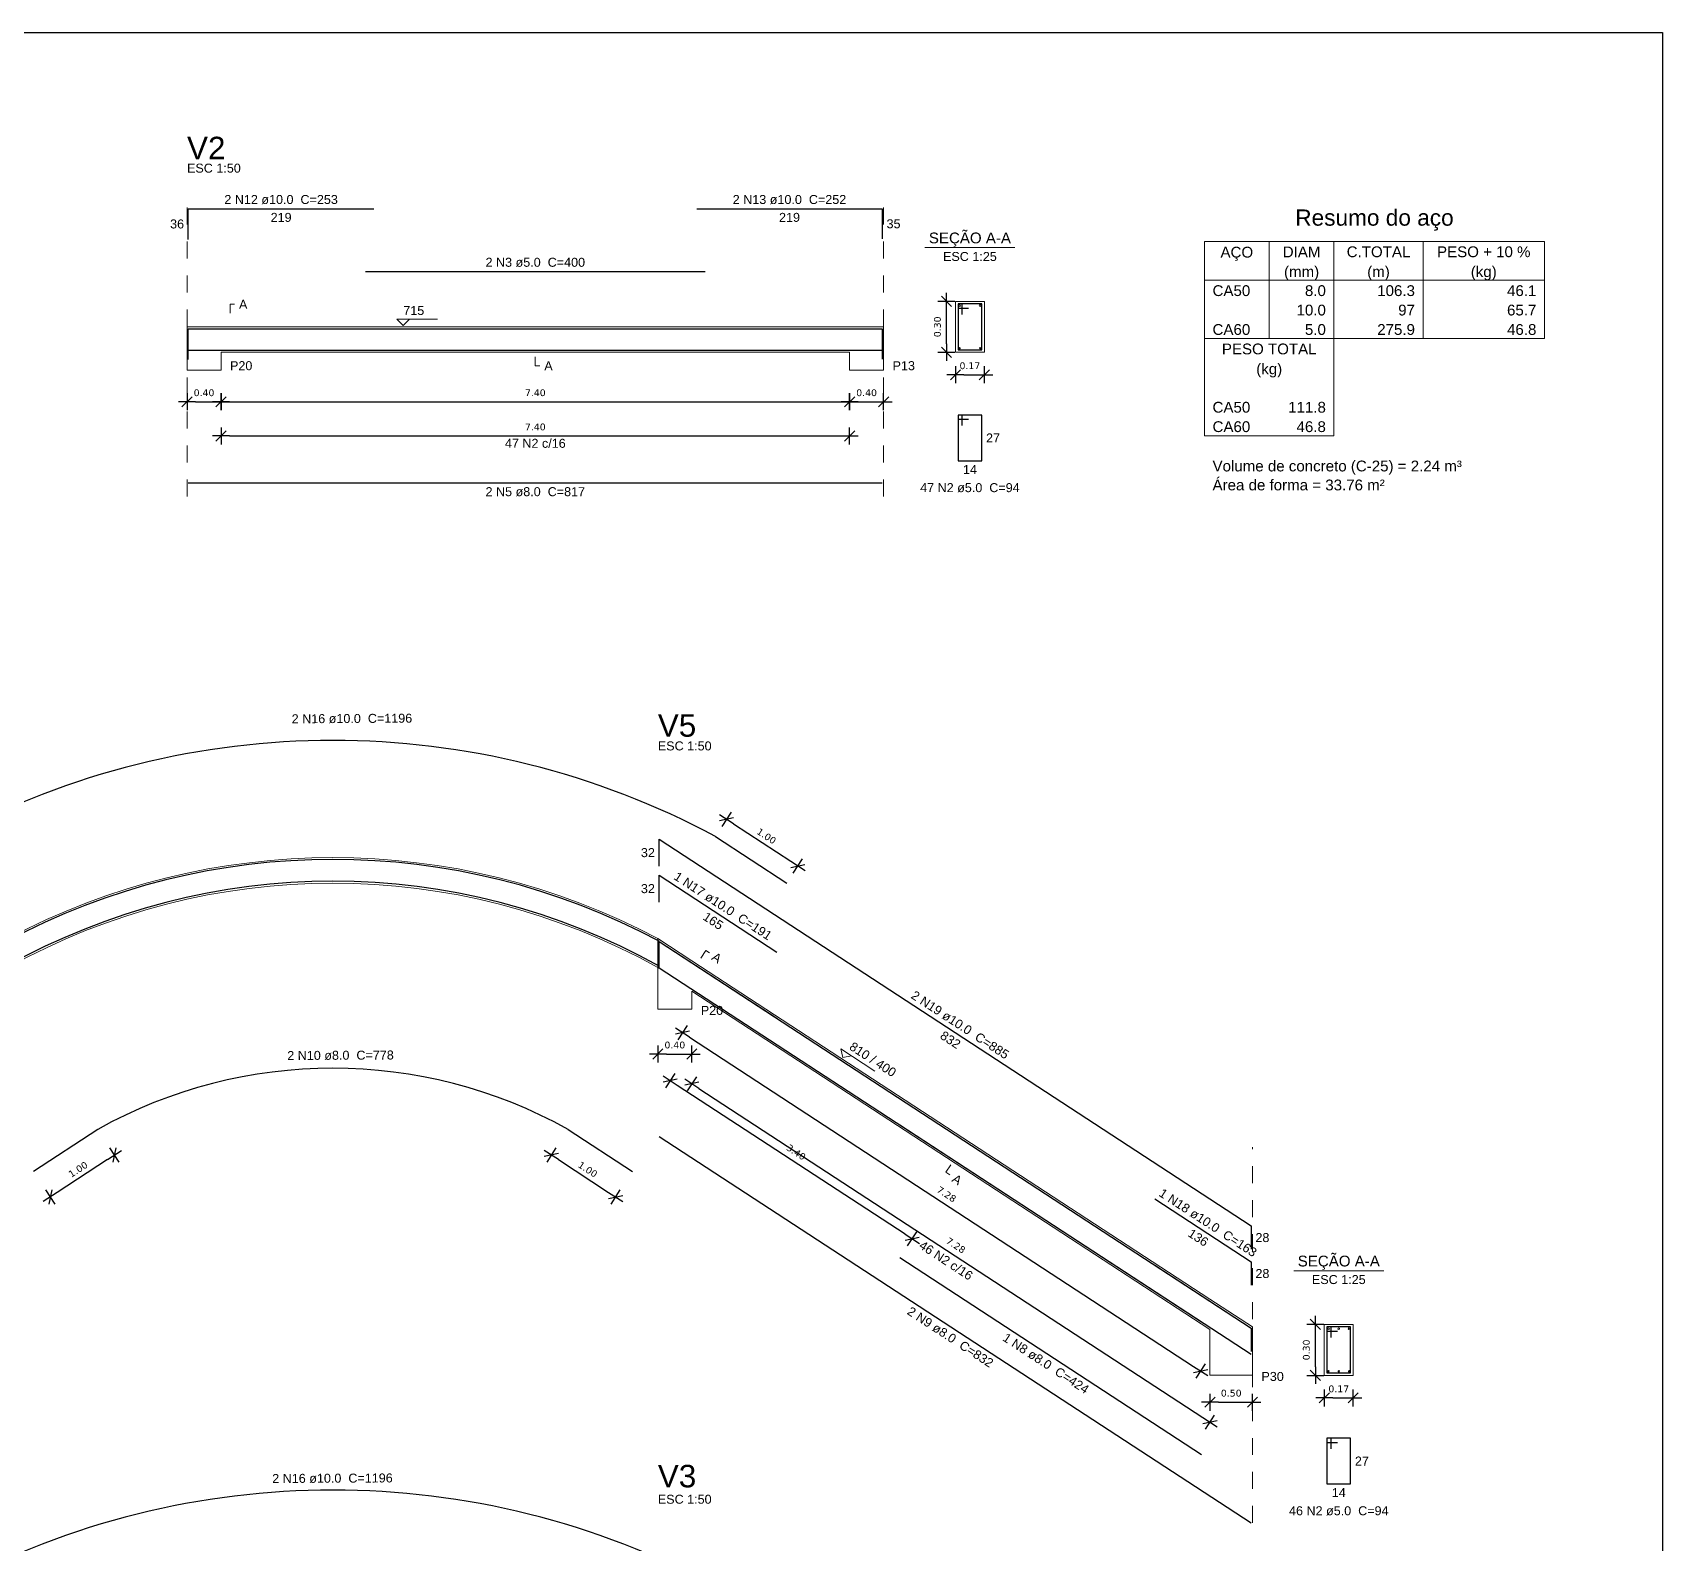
# Model space of a CAD drawing. Extents: x 25 to 1028, y -81 to 176.
# Drawn here: x 790.56 to 800.16, y 49.3 to 58.18 of the extents above; entities that cross this region are included whole.
import ezdxf

# ---------------------------------------------------------------- set-up
doc = ezdxf.new("R2010")
doc.units = 0
doc.header["$LTSCALE"] = 0.3
doc.header["$PDSIZE"] = 0.1
doc.linetypes.add('DOT2', pattern=[3.175, 0, -3.175])
doc.layers.get('0').update_dxf_attribs({"linetype": 'CONTINUOUS'})
doc.layers.get('Defpoints').update_dxf_attribs({"linetype": 'CONTINUOUS'})
doc.layers.add('ARQ-CTA-1_025', color=1, linetype='CONTINUOUS')
for name, color, linetype, lineweight in [('DT-Barras na forma', 2, 'CONTINUOUS', 30), ('DT-Barras no corte', 5, 'CONTINUOUS', 5), ('DT-Barras rebatidas', 2, 'CONTINUOUS', 30), ('DT-Forma', 5, 'CONTINUOUS', 5), ('DT-Pontilhado', 9, 'DOT2', 5), ('DT-Relação do aço', 9, 'CONTINUOUS', 5), ('DT-Textos', 7, 'CONTINUOUS', 5), ('DT-Título', 3, 'CONTINUOUS', 20)]:
    doc.layers.add(name, color=color, linetype=linetype, lineweight=lineweight)
doc.layers.add('VPort', color=45, linetype='CONTINUOUS', plot=False)
doc.styles.add('Arial', font='arial.ttf')
doc.styles.add('FNDE Texto Cota 0025', font='verdana.ttf', dxfattribs={"height": 0.04})
doc.dimstyles.new('Copy of FNDE 1-0025', dxfattribs={"dimscale": 5, "dimtxt": 0.04, "dimasz": 0.01, "dimexe": 0.15, "dimexo": 0.15, "dimgap": 0.005, "dimtad": 1, "dimlfac": 2, "dimzin": 1, "dimdsep": 46, "dimtxsty": 'FNDE Texto Cota 0025', "dimblk": 'tic', "dimcen": 0.015, "dimdle": 0.15, "dimse1": 1, "dimse2": 1, "dimclrd": 251, "dimclre": 251, "dimclrt": 256, "dimaunit": 1, "dimadec": 3, "dimazin": 0, "dimtfac": 1, "dimtix": 1, "dimtmove": 2, "dimatfit": 3, "dimfxl": 0.15, "dimtvp": 1, "dimtolj": 1, "dimtzin": 0, "dimarcsym": 0})
doc.dimstyles.new('FNDE 1-0025', dxfattribs={"dimscale": 5, "dimtxt": 0.04, "dimasz": 0.01, "dimexe": 0.15, "dimexo": 0.15, "dimgap": 0.005, "dimtad": 1, "dimzin": 1, "dimdsep": 46, "dimtxsty": 'FNDE Texto Cota 0025', "dimblk": 'tic', "dimcen": 0.015, "dimdle": 0.15, "dimse1": 1, "dimse2": 1, "dimclrd": 251, "dimclre": 251, "dimclrt": 256, "dimaunit": 1, "dimadec": 3, "dimazin": 0, "dimtfac": 1, "dimtix": 1, "dimtmove": 2, "dimatfit": 3, "dimfxl": 0.15, "dimtvp": 1, "dimtolj": 1, "dimtzin": 0, "dimarcsym": 0})

# ---------------------------------------------------------------- blocks, each defined once
blk = doc.blocks.new('tic')
at = {"color": 251}
for p, q in [((-1, 0), (1, 0)), ((0, -1), (0, 1))]:
    blk.add_line(p, q, dxfattribs=at)
blk.add_line((-0.6, -0.6), (0.6, 0.6))
blk = doc.blocks.new('*D644')
at = {"layer": 'ARQ-CTA-1_025', "color": 251, "lineweight": -2, "transparency": 16777216}
blk.add_line((791.5209, 56.0119), (791.6209, 56.0119), dxfattribs=at)
at = {"layer": 'Defpoints', "color": 0, "transparency": 16777216}
for p in [(791.4709, 56.1442), (791.6709, 56.1442), (791.6709, 56.0119)]:
    blk.add_point(p, dxfattribs=at)
at = {"layer": 'ARQ-CTA-1_025', "color": 251, "lineweight": -2, "transparency": 16777216, "xscale": 0.05, "yscale": 0.05, "zscale": 0.05, "rotation": 180}
blk.add_blockref('tic', (791.4709, 56.0119), dxfattribs=at)
at = {"layer": 'ARQ-CTA-1_025', "color": 251, "lineweight": -2, "transparency": 16777216, "xscale": 0.05, "yscale": 0.05, "zscale": 0.05}
blk.add_blockref('tic', (791.6709, 56.0119), dxfattribs=at)
at = {"layer": 'ARQ-CTA-1_025', "transparency": 16777216, "insert": (791.5709, 56.0648), "char_height": 0.04, "attachment_point": 5, "style": 'FNDE Texto Cota 0025'}
blk.add_mtext('\\A1;0.40', dxfattribs=at)
blk = doc.blocks.new('*D645')
at = {"layer": 'ARQ-CTA-1_025', "color": 251, "lineweight": -2, "transparency": 16777216}
blk.add_line((791.7209, 56.0119), (795.3209, 56.0119), dxfattribs=at)
at = {"layer": 'Defpoints', "color": 0, "transparency": 16777216}
for p in [(791.6709, 56.1442), (795.3709, 56.1442), (795.3709, 56.0119)]:
    blk.add_point(p, dxfattribs=at)
at = {"layer": 'ARQ-CTA-1_025', "color": 251, "lineweight": -2, "transparency": 16777216, "xscale": 0.05, "yscale": 0.05, "zscale": 0.05, "rotation": 180}
blk.add_blockref('tic', (791.6709, 56.0119), dxfattribs=at)
at = {"layer": 'ARQ-CTA-1_025', "color": 251, "lineweight": -2, "transparency": 16777216, "xscale": 0.05, "yscale": 0.05, "zscale": 0.05}
blk.add_blockref('tic', (795.3709, 56.0119), dxfattribs=at)
at = {"layer": 'ARQ-CTA-1_025', "transparency": 16777216, "insert": (793.5209, 56.0648), "char_height": 0.04, "attachment_point": 5, "style": 'FNDE Texto Cota 0025'}
blk.add_mtext('\\A1;7.40', dxfattribs=at)
blk = doc.blocks.new('*D646')
at = {"layer": 'ARQ-CTA-1_025', "color": 251, "lineweight": -2, "transparency": 16777216}
blk.add_line((795.4209, 56.0119), (795.5209, 56.0119), dxfattribs=at)
at = {"layer": 'Defpoints', "color": 0, "transparency": 16777216}
for p in [(795.3709, 56.1442), (795.5709, 56.1442), (795.5709, 56.0119)]:
    blk.add_point(p, dxfattribs=at)
at = {"layer": 'ARQ-CTA-1_025', "color": 251, "lineweight": -2, "transparency": 16777216, "xscale": 0.05, "yscale": 0.05, "zscale": 0.05, "rotation": 180}
blk.add_blockref('tic', (795.3709, 56.0119), dxfattribs=at)
at = {"layer": 'ARQ-CTA-1_025', "color": 251, "lineweight": -2, "transparency": 16777216, "xscale": 0.05, "yscale": 0.05, "zscale": 0.05}
blk.add_blockref('tic', (795.5709, 56.0119), dxfattribs=at)
at = {"layer": 'ARQ-CTA-1_025', "transparency": 16777216, "insert": (795.4709, 56.0648), "char_height": 0.04, "attachment_point": 5, "style": 'FNDE Texto Cota 0025'}
blk.add_mtext('\\A1;0.40', dxfattribs=at)
blk = doc.blocks.new('*D617')
at = {"layer": 'ARQ-CTA-1_025', "color": 251, "lineweight": -2, "transparency": 16777216}
blk.add_line((795.941, 56.3531), (795.941, 56.5531), dxfattribs=at)
at = {"layer": 'Defpoints', "color": 0, "transparency": 16777216}
for p in [(795.941, 56.6031), (795.994, 56.6031), (795.994, 56.3031)]:
    blk.add_point(p, dxfattribs=at)
at = {"layer": 'ARQ-CTA-1_025', "color": 251, "lineweight": -2, "transparency": 16777216, "xscale": 0.05, "yscale": 0.05, "zscale": 0.05}
for p, rotation in [((795.941, 56.6031), 90), ((795.941, 56.3031), 270)]:
    blk.add_blockref('tic', p, dxfattribs=dict(at, rotation=rotation))
at = {"layer": 'ARQ-CTA-1_025', "transparency": 16777216, "insert": (795.8881, 56.4531), "char_height": 0.04, "attachment_point": 5, "rotation": 90, "style": 'FNDE Texto Cota 0025'}
blk.add_mtext('\\A1;0.30', dxfattribs=at)
blk = doc.blocks.new('*D618')
at = {"layer": 'ARQ-CTA-1_025', "color": 251, "lineweight": -2, "transparency": 16777216}
blk.add_line((796.044, 56.1707), (796.114, 56.1707), dxfattribs=at)
at = {"layer": 'Defpoints', "color": 0, "transparency": 16777216}
for p in [(795.994, 56.3031), (796.164, 56.3031), (796.164, 56.1707)]:
    blk.add_point(p, dxfattribs=at)
at = {"layer": 'ARQ-CTA-1_025', "color": 251, "lineweight": -2, "transparency": 16777216, "xscale": 0.05, "yscale": 0.05, "zscale": 0.05, "rotation": 180}
blk.add_blockref('tic', (795.994, 56.1707), dxfattribs=at)
at = {"layer": 'ARQ-CTA-1_025', "color": 251, "lineweight": -2, "transparency": 16777216, "xscale": 0.05, "yscale": 0.05, "zscale": 0.05}
blk.add_blockref('tic', (796.164, 56.1707), dxfattribs=at)
at = {"layer": 'ARQ-CTA-1_025', "transparency": 16777216, "insert": (796.079, 56.2237), "char_height": 0.04, "attachment_point": 5, "style": 'FNDE Texto Cota 0025'}
blk.add_mtext('\\A1;0.17', dxfattribs=at)
blk = doc.blocks.new('*D619')
at = {"layer": 'ARQ-CTA-1_025', "color": 251, "lineweight": -2, "transparency": 16777216}
blk.add_line((791.7209, 55.8107), (795.3209, 55.8107), dxfattribs=at)
at = {"layer": 'Defpoints', "color": 0, "transparency": 16777216}
for p in [(791.6709, 55.943), (795.3709, 55.943), (795.3709, 55.8107)]:
    blk.add_point(p, dxfattribs=at)
at = {"layer": 'ARQ-CTA-1_025', "color": 251, "lineweight": -2, "transparency": 16777216, "xscale": 0.05, "yscale": 0.05, "zscale": 0.05, "rotation": 180}
blk.add_blockref('tic', (791.6709, 55.8107), dxfattribs=at)
at = {"layer": 'ARQ-CTA-1_025', "color": 251, "lineweight": -2, "transparency": 16777216, "xscale": 0.05, "yscale": 0.05, "zscale": 0.05}
blk.add_blockref('tic', (795.3709, 55.8107), dxfattribs=at)
at = {"layer": 'ARQ-CTA-1_025', "transparency": 16777216, "insert": (793.5209, 55.8636), "char_height": 0.04, "attachment_point": 5, "style": 'FNDE Texto Cota 0025'}
blk.add_mtext('\\A1;7.40', dxfattribs=at)
blk = doc.blocks.new('*D629')
at = {"layer": 'ARQ-CTA-1_025', "color": 251, "lineweight": -2, "transparency": 16777216}
blk.add_line((794.2922, 52.1728), (794.3922, 52.1728), dxfattribs=at)
at = {"layer": 'Defpoints', "color": 0, "transparency": 16777216}
for p in [(794.2422, 52.3052), (794.4422, 52.3052), (794.4422, 52.1728)]:
    blk.add_point(p, dxfattribs=at)
at = {"layer": 'ARQ-CTA-1_025', "color": 251, "lineweight": -2, "transparency": 16777216, "xscale": 0.05, "yscale": 0.05, "zscale": 0.05, "rotation": 180}
blk.add_blockref('tic', (794.2422, 52.1728), dxfattribs=at)
at = {"layer": 'ARQ-CTA-1_025', "color": 251, "lineweight": -2, "transparency": 16777216, "xscale": 0.05, "yscale": 0.05, "zscale": 0.05}
blk.add_blockref('tic', (794.4422, 52.1728), dxfattribs=at)
at = {"layer": 'ARQ-CTA-1_025', "transparency": 16777216, "insert": (794.3422, 52.2258), "char_height": 0.04, "attachment_point": 5, "style": 'FNDE Texto Cota 0025'}
blk.add_mtext('\\A1;0.40', dxfattribs=at)
blk = doc.blocks.new('*D630')
at = {"layer": 'ARQ-CTA-1_025', "color": 251, "lineweight": -2, "transparency": 16777216}
blk.add_line((794.4294, 52.2715), (797.3957, 50.3349), dxfattribs=at)
at = {"layer": 'Defpoints', "color": 0, "transparency": 16777216}
for p in [(794.3875, 52.2988), (797.4375, 50.3075), (797.4375, 50.3075)]:
    blk.add_point(p, dxfattribs=at)
at = {"layer": 'ARQ-CTA-1_025', "color": 251, "lineweight": -2, "transparency": 16777216, "xscale": 0.05, "yscale": 0.05, "zscale": 0.05}
for p, rotation in [((794.3875, 52.2988), 146.8608369566039), ((797.4375, 50.3075), 326.860836956604)]:
    blk.add_blockref('tic', p, dxfattribs=dict(at, rotation=rotation))
at = {"layer": 'ARQ-CTA-1_025', "transparency": 16777216, "insert": (795.9415, 51.3475), "char_height": 0.04, "attachment_point": 5, "rotation": 326.86084, "style": 'FNDE Texto Cota 0025'}
blk.add_mtext('\\A1;7.28', dxfattribs=at)
blk = doc.blocks.new('*D631')
at = {"layer": 'ARQ-CTA-1_025', "color": 251, "lineweight": -2, "transparency": 16777216}
blk.add_line((797.5422, 50.1239), (797.6922, 50.1239), dxfattribs=at)
at = {"layer": 'Defpoints', "color": 0, "transparency": 16777216}
for p in [(797.4922, 50.2563), (797.7422, 50.2563), (797.7422, 50.1239)]:
    blk.add_point(p, dxfattribs=at)
at = {"layer": 'ARQ-CTA-1_025', "color": 251, "lineweight": -2, "transparency": 16777216, "xscale": 0.05, "yscale": 0.05, "zscale": 0.05, "rotation": 180}
blk.add_blockref('tic', (797.4922, 50.1239), dxfattribs=at)
at = {"layer": 'ARQ-CTA-1_025', "color": 251, "lineweight": -2, "transparency": 16777216, "xscale": 0.05, "yscale": 0.05, "zscale": 0.05}
blk.add_blockref('tic', (797.7422, 50.1239), dxfattribs=at)
at = {"layer": 'ARQ-CTA-1_025', "transparency": 16777216, "insert": (797.6172, 50.1768), "char_height": 0.04, "attachment_point": 5, "style": 'FNDE Texto Cota 0025'}
blk.add_mtext('\\A1;0.50', dxfattribs=at)
blk = doc.blocks.new('*D632')
at = {"layer": 'ARQ-CTA-1_025', "color": 251, "lineweight": -2, "transparency": 16777216}
blk.add_line((794.4841, 51.9705), (797.4503, 50.0339), dxfattribs=at)
at = {"layer": 'Defpoints', "color": 0, "transparency": 16777216}
for p in [(794.4422, 51.9978), (797.4922, 50.0065), (797.4922, 50.0065)]:
    blk.add_point(p, dxfattribs=at)
at = {"layer": 'ARQ-CTA-1_025', "color": 251, "lineweight": -2, "transparency": 16777216, "xscale": 0.05, "yscale": 0.05, "zscale": 0.05}
for p, rotation in [((794.4422, 51.9978), 146.8608369566039), ((797.4922, 50.0065), 326.860836956604)]:
    blk.add_blockref('tic', p, dxfattribs=dict(at, rotation=rotation))
at = {"layer": 'ARQ-CTA-1_025', "transparency": 16777216, "insert": (795.9962, 51.0465), "char_height": 0.04, "attachment_point": 5, "rotation": 326.86084, "style": 'FNDE Texto Cota 0025'}
blk.add_mtext('\\A1;7.28', dxfattribs=at)
blk = doc.blocks.new('*D633')
at = {"layer": 'ARQ-CTA-1_025', "color": 251, "lineweight": -2, "transparency": 16777216}
blk.add_line((795.6977, 51.1129), (794.3564, 51.9885), dxfattribs=at)
at = {"layer": 'Defpoints', "color": 0, "transparency": 16777216}
for p in [(794.3146, 52.0159), (794.2422, 51.905), (795.6672, 50.9747)]:
    blk.add_point(p, dxfattribs=at)
at = {"layer": 'ARQ-CTA-1_025', "color": 251, "lineweight": -2, "transparency": 16777216, "xscale": 0.05, "yscale": 0.05, "zscale": 0.05}
for p, rotation in [((794.3146, 52.0159), 146.860833490448), ((795.7396, 51.0855), 326.860833490448)]:
    blk.add_blockref('tic', p, dxfattribs=dict(at, rotation=rotation))
at = {"layer": 'ARQ-CTA-1_025', "transparency": 16777216, "insert": (795.056, 51.5951), "char_height": 0.04, "attachment_point": 5, "rotation": 326.86083, "style": 'FNDE Texto Cota 0025'}
blk.add_mtext('\\A1;3.40', dxfattribs=at)
blk = doc.blocks.new('*D634')
at = {"layer": 'ARQ-CTA-1_025', "color": 251, "lineweight": -2, "transparency": 16777216}
blk.add_line((798.1123, 50.3316), (798.1123, 50.5316), dxfattribs=at)
at = {"layer": 'Defpoints', "color": 0, "transparency": 16777216}
for p in [(798.1123, 50.5816), (798.1652, 50.5816), (798.1652, 50.2816)]:
    blk.add_point(p, dxfattribs=at)
at = {"layer": 'ARQ-CTA-1_025', "color": 251, "lineweight": -2, "transparency": 16777216, "xscale": 0.05, "yscale": 0.05, "zscale": 0.05}
for p, rotation in [((798.1123, 50.5816), 90), ((798.1123, 50.2816), 270)]:
    blk.add_blockref('tic', p, dxfattribs=dict(at, rotation=rotation))
at = {"layer": 'ARQ-CTA-1_025', "transparency": 16777216, "insert": (798.0593, 50.4316), "char_height": 0.04, "attachment_point": 5, "rotation": 90, "style": 'FNDE Texto Cota 0025'}
blk.add_mtext('\\A1;0.30', dxfattribs=at)
blk = doc.blocks.new('*D635')
at = {"layer": 'ARQ-CTA-1_025', "color": 251, "lineweight": -2, "transparency": 16777216}
blk.add_line((798.2152, 50.1492), (798.2852, 50.1492), dxfattribs=at)
at = {"layer": 'Defpoints', "color": 0, "transparency": 16777216}
for p in [(798.1652, 50.2816), (798.3352, 50.2816), (798.3352, 50.1492)]:
    blk.add_point(p, dxfattribs=at)
at = {"layer": 'ARQ-CTA-1_025', "color": 251, "lineweight": -2, "transparency": 16777216, "xscale": 0.05, "yscale": 0.05, "zscale": 0.05, "rotation": 180}
blk.add_blockref('tic', (798.1652, 50.1492), dxfattribs=at)
at = {"layer": 'ARQ-CTA-1_025', "color": 251, "lineweight": -2, "transparency": 16777216, "xscale": 0.05, "yscale": 0.05, "zscale": 0.05}
blk.add_blockref('tic', (798.3352, 50.1492), dxfattribs=at)
at = {"layer": 'ARQ-CTA-1_025', "transparency": 16777216, "insert": (798.2502, 50.2021), "char_height": 0.04, "attachment_point": 5, "style": 'FNDE Texto Cota 0025'}
blk.add_mtext('\\A1;0.17', dxfattribs=at)
blk = doc.blocks.new('*D893')
at = {"layer": 'ARQ-CTA-1_025', "color": 251, "lineweight": -2, "transparency": 16777216}
blk.add_line((794.6883, 53.527), (795.0248, 53.3073), dxfattribs=at)
at = {"layer": 'Defpoints', "color": 0, "transparency": 16777216}
for p in [(794.5808, 53.4538), (795.0667, 53.28), (795.001, 53.1794)]:
    blk.add_point(p, dxfattribs=at)
at = {"layer": 'ARQ-CTA-1_025', "color": 251, "lineweight": -2, "transparency": 16777216, "xscale": 0.05, "yscale": 0.05, "zscale": 0.05}
for p, rotation in [((794.6464, 53.5544), 146.8608483746695), ((795.0667, 53.28), 326.8608483746695)]:
    blk.add_blockref('tic', p, dxfattribs=dict(at, rotation=rotation))
at = {"layer": 'ARQ-CTA-1_025', "transparency": 16777216, "insert": (794.8816, 53.4555), "char_height": 0.04, "attachment_point": 5, "rotation": 326.86085, "style": 'FNDE Texto Cota 0025'}
blk.add_mtext('\\A1;1.00', dxfattribs=at)
blk = doc.blocks.new('*D894')
at = {"layer": 'ARQ-CTA-1_025', "color": 251, "lineweight": -2, "transparency": 16777216}
blk.add_line((793.6572, 51.5515), (793.9521, 51.3589), dxfattribs=at)
at = {"layer": 'Defpoints', "color": 0, "transparency": 16777216}
for p in [(793.7136, 51.7294), (794.0923, 51.4822), (793.9939, 51.3316)]:
    blk.add_point(p, dxfattribs=at)
at = {"layer": 'ARQ-CTA-1_025', "color": 251, "lineweight": -2, "transparency": 16777216, "xscale": 0.05, "yscale": 0.05, "zscale": 0.05}
for p, rotation in [((793.6153, 51.5788), 146.8608483746824), ((793.9939, 51.3316), 326.8608483746824)]:
    blk.add_blockref('tic', p, dxfattribs=dict(at, rotation=rotation))
at = {"layer": 'ARQ-CTA-1_025', "transparency": 16777216, "insert": (793.8297, 51.4936), "char_height": 0.04, "attachment_point": 5, "rotation": 326.86085, "style": 'FNDE Texto Cota 0025'}
blk.add_mtext('\\A1;1.00', dxfattribs=at)
blk = doc.blocks.new('*D896')
at = {"layer": 'ARQ-CTA-1_025', "color": 251, "lineweight": -2, "transparency": 16777216}
blk.add_line((791.0023, 51.5515), (790.7074, 51.3589), dxfattribs=at)
at = {"layer": 'Defpoints', "color": 0, "transparency": 16777216}
for p in [(790.9458, 51.7294), (790.5671, 51.4822), (790.6655, 51.3316)]:
    blk.add_point(p, dxfattribs=at)
at = {"layer": 'ARQ-CTA-1_025', "color": 251, "lineweight": -2, "transparency": 16777216, "xscale": 0.05, "yscale": 0.05, "zscale": 0.05}
for p, rotation in [((791.0441, 51.5788), 33.13915162531734), ((790.6655, 51.3316), 213.1391516253173)]:
    blk.add_blockref('tic', p, dxfattribs=dict(at, rotation=rotation))
at = {"layer": 'ARQ-CTA-1_025', "transparency": 16777216, "insert": (790.8298, 51.4936), "char_height": 0.04, "attachment_point": 5, "rotation": 33.13915, "style": 'FNDE Texto Cota 0025'}
blk.add_mtext('\\A1;1.00', dxfattribs=at)

msp = doc.modelspace()

# ---------------------------------------------------------------- linework, layer by layer
at = {"layer": 'DT-Barras na forma'}
for p, q in [((796.03397073, 56.58808841), (796.00897073, 56.5880884)), ((796.00897073, 56.5880884), (796.00897074, 56.3180884)), ((796.14897083, 56.5880884), (796.00897083, 56.58808835)), ((796.00897083, 56.58808835), (796.00897083, 56.56308835)), ((796.00897083, 56.56308835), (796.07147083, 56.56308835)), ((796.03397071, 56.52558841), (796.03397073, 56.58808841)), ((796.14897074, 56.3180884), (796.14897083, 56.5880884)), ((796.00897074, 56.3180884), (796.14897074, 56.3180884)), ((798.20523597, 50.56655263), (798.18023597, 50.56655263)), ((798.18023597, 50.56655263), (798.18023597, 50.29655263)), ((798.32023606, 50.56655263), (798.18023606, 50.56655258)), ((798.18023606, 50.56655258), (798.18023606, 50.54155258)), ((798.20523595, 50.50405263), (798.20523597, 50.56655263)), ((798.32023597, 50.29655263), (798.32023606, 50.56655263)), ((798.18023606, 50.54155258), (798.24273606, 50.54155258)), ((798.18023597, 50.29655263), (798.32023597, 50.29655263))]:
    msp.add_line(p, q, dxfattribs=at)
for points in [[(791.47844571, 56.26011316), (791.47844571, 56.44058841), (792.57094571, 56.44058841)], [(792.52094571, 56.44183841), (794.52094571, 56.44183841)], [(794.47094571, 56.44058841), (795.56344571, 56.44058841), (795.56344571, 56.26350791)], [(791.47844571, 56.31508841), (795.56344571, 56.31508841)], [(794.24971095, 52.67664513), (794.24971095, 52.83549038), (794.94221095, 52.38338063)], [(794.24971095, 52.67664513), (794.24971095, 52.83549038), (797.73471095, 50.56025163), (797.73471095, 50.42226263)], [(794.24971095, 52.68085288), (797.73471095, 50.40561388)], [(795.66721095, 51.75541488), (797.44221095, 50.59657738)], [(797.16721095, 50.93075313), (797.73471095, 50.56025163), (797.73471095, 50.42226263)]]:
    msp.add_lwpolyline(points, dxfattribs=at)
for centre, radius, start, end in [((792.32971095, 49.24971442), 4.76877789, 61.833223448, 118.166776552), ((792.32971095, 49.24971442), 4.06877789, 61.833223448, 118.166776552), ((792.32971095, 49.24971442), 3.93977789, 60.834292198, 119.165707802), ((792.32971095, 49.24971442), 2.83977789, 60.834292198, 119.165707802), ((792.32971095, 44.83766611), 4.76877789, 61.833223448, 118.166776552)]:
    msp.add_arc(centre, radius, start, end, dxfattribs=at)
at = {"layer": 'DT-Barras no corte'}
for centre, radius in [((796.01897071, 56.57808841), 0.005), ((796.13897071, 56.57808841), 0.005), ((796.01797071, 56.32708841), 0.004), ((796.13997071, 56.32708841), 0.004), ((798.19023595, 50.55655263), 0.005), ((798.25023595, 50.55655263), 0.005), ((798.31023595, 50.55655263), 0.005), ((798.18923595, 50.30555263), 0.004), ((798.25023595, 50.30555263), 0.004), ((798.31123595, 50.30555263), 0.004)]:
    msp.add_circle(centre, radius, dxfattribs=at)
at = {"layer": 'DT-Barras rebatidas'}
for p, q in [((791.47844571, 56.96756316), (791.47844577, 57.14803835)), ((791.47844577, 57.14803835), (792.57094577, 57.14803835)), ((794.47094571, 57.14803841), (795.56344571, 57.14803841)), ((795.56344571, 57.14803841), (795.56344572, 56.9709579)), ((792.52094571, 56.77863841), (794.52094571, 56.77863841)), ((796.03397073, 55.93391341), (796.00897073, 55.9339134)), ((796.00897073, 55.9339134), (796.00897074, 55.6639134)), ((796.14897083, 55.9339134), (796.00897083, 55.93391335)), ((796.00897083, 55.93391335), (796.00897083, 55.90891335)), ((796.03397071, 55.87141341), (796.03397073, 55.93391341)), ((796.14897074, 55.6639134), (796.14897083, 55.9339134)), ((796.00897083, 55.90891335), (796.07147083, 55.90891335)), ((796.00897074, 55.6639134), (796.14897074, 55.6639134)), ((791.47844571, 55.53437841), (795.56344571, 55.53437841)), ((794.24971095, 53.27819513), (794.249711, 53.4370404)), ((794.249711, 53.4370404), (797.73471147, 51.16180227)), ((794.58076321, 53.45376083), (795.00101747, 53.17939113)), ((794.24971095, 53.06639513), (794.249711, 53.2252404)), ((794.249711, 53.2252404), (794.94221109, 52.77313067)), ((790.94578178, 51.72944797), (790.56713941, 51.48224526)), ((793.71364012, 51.72944797), (794.09228249, 51.48224526)), ((794.24971095, 51.68834288), (797.73471142, 49.41310476)), ((797.16721095, 51.32050313), (797.73471103, 50.95000166)), ((797.73471147, 51.16180227), (797.73471148, 51.02381329)), ((795.66721095, 50.97470488), (797.44221119, 49.81586767)), ((797.73471103, 50.95000166), (797.73471103, 50.81201268)), ((798.20523597, 49.91237763), (798.18023597, 49.91237763)), ((798.18023597, 49.91237763), (798.18023597, 49.64237763)), ((798.32023606, 49.91237763), (798.18023606, 49.91237758)), ((798.18023606, 49.91237758), (798.18023606, 49.88737758)), ((798.18023606, 49.88737758), (798.24273606, 49.88737758)), ((798.20523595, 49.84987763), (798.20523597, 49.91237763)), ((798.32023597, 49.64237763), (798.32023606, 49.91237763)), ((798.18023597, 49.64237763), (798.32023597, 49.64237763))]:
    msp.add_line(p, q, dxfattribs=at)
at = {"layer": 'DT-Forma'}
for p, q in [((796.16397071, 56.60308841), (795.99397071, 56.60308841)), ((795.99397071, 56.60308841), (795.99397071, 56.30308841)), ((796.16397071, 56.30308841), (796.16397071, 56.60308841)), ((791.47094571, 56.45308841), (791.67094571, 56.45308841)), ((791.67094571, 56.45308841), (795.37094571, 56.45308841)), ((795.37094571, 56.45308841), (795.57094571, 56.45308841)), ((791.47094571, 56.30308841), (791.47094571, 56.19718841)), ((791.67094571, 56.19718841), (791.67094571, 56.30308841)), ((791.67094571, 56.30308841), (795.37094571, 56.30308841)), ((795.37094571, 56.30308841), (795.37094571, 56.19718841)), ((795.57094571, 56.19718841), (795.57094571, 56.30308841)), ((795.99397071, 56.30308841), (796.16397071, 56.30308841)), ((791.47094571, 56.19718841), (791.67094571, 56.19718841)), ((795.37094571, 56.19718841), (795.57094571, 56.19718841)), ((794.24221095, 52.85288688), (794.44221095, 52.72231363)), ((794.24221095, 52.67374938), (794.24221095, 52.43727613)), ((794.44221095, 52.72231363), (797.49221095, 50.73107163)), ((794.44221095, 52.43727613), (794.44221095, 52.54317613)), ((794.44221095, 52.54317613), (797.49221095, 50.55193413)), ((794.24221095, 52.43727613), (794.44221095, 52.43727613)), ((797.49221095, 50.73107163), (797.74221095, 50.56785513)), ((798.33523595, 50.58155263), (798.16523595, 50.58155263)), ((798.16523595, 50.58155263), (798.16523595, 50.28155263)), ((798.33523595, 50.28155263), (798.33523595, 50.58155263)), ((797.49221095, 50.55193413), (797.49221095, 50.28281738)), ((797.74221095, 50.28281738), (797.74221095, 50.38871738)), ((797.49221095, 50.28281738), (797.74221095, 50.28281738)), ((798.16523595, 50.28155263), (798.33523595, 50.28155263))]:
    msp.add_line(p, q, dxfattribs=at)
at = {"layer": 'DT-Forma', "linetype": 'Continuous'}
for p, q in [((791.47094571, 56.30308841), (791.47094571, 56.45308841)), ((795.57094571, 56.45308841), (795.57094571, 56.30308841)), ((794.24221095, 52.67374938), (794.24221095, 52.85288688)), ((797.74221095, 50.56785513), (797.74221095, 50.38871738))]:
    msp.add_line(p, q, dxfattribs=at)
at = {"layer": 'DT-Forma'}
for radius, start, end in [(4.07927789, 62.041430756, 117.958569244), (3.92927789, 60.874077434, 119.125922566)]:
    msp.add_arc((792.32971095, 49.24971442), radius, start, end, dxfattribs=at)
at = {"layer": 'DT-Pontilhado', "ltscale": 0.05}
for p, q in [((791.47094571, 55.45495341), (791.47094571, 57.20098841)), ((795.57094571, 55.45495341), (795.57094571, 57.20098841)), ((797.74221095, 49.41310388), (797.74221095, 51.6247903))]:
    msp.add_line(p, q, dxfattribs=at)
at = {"layer": 'DT-Relação do aço', "linetype": 'Continuous'}
for p, q in [((797.459559, 56.95550518), (799.461069, 56.95550518)), ((797.459559, 56.95550518), (797.459559, 56.72676118)), ((797.840799, 56.95550518), (797.840799, 56.72676118)), ((798.222039, 56.95550518), (798.222039, 56.72676118)), ((798.746244, 56.95550518), (798.746244, 56.72676118)), ((799.461069, 56.95550518), (799.461069, 56.72676118)), ((797.459559, 56.72676118), (799.461069, 56.72676118)), ((797.459559, 56.72676118), (797.459559, 56.38364518)), ((797.840799, 56.72676118), (797.840799, 56.38364518)), ((798.222039, 56.72676118), (798.222039, 56.38364518)), ((798.746244, 56.72676118), (798.746244, 56.38364518)), ((799.461069, 56.72676118), (799.461069, 56.38364518)), ((797.459559, 56.38364518), (799.461069, 56.38364518)), ((797.459559, 56.38364518), (797.459559, 56.04052918)), ((798.222039, 56.38364518), (798.222039, 56.04052918)), ((797.459559, 56.04052918), (797.459559, 55.81178518)), ((798.222039, 56.04052918), (798.222039, 55.81178518)), ((797.459559, 55.81178518), (798.222039, 55.81178518))]:
    msp.add_line(p, q, dxfattribs=at)
at = {"layer": 'DT-Textos'}
for p, q in [((795.81422071, 56.91931341), (796.34372071, 56.91931341)), ((797.98548595, 50.89777763), (798.51498595, 50.89777763))]:
    msp.add_line(p, q, dxfattribs=at)
for points in [[(791.72389571, 56.53251341), (791.72389571, 56.58546341), (791.75037071, 56.58546341)], [(792.78094571, 56.49809591), (792.74388071, 56.46103091), (792.70681571, 56.49809591), (792.94509071, 56.49809591)], [(793.52094571, 56.27661341), (793.52094571, 56.22366341), (793.54742071, 56.22366341)], [(794.49516095, 52.73803188), (794.52410745, 52.78236913), (794.5462762, 52.76789613)], [(795.38181545, 52.16262788), (795.3305167, 52.15185413), (795.31974295, 52.20315288), (795.51926145, 52.07289388)], [(795.96721095, 51.52108013), (795.93826445, 51.47674263), (795.9604332, 51.46226938)]]:
    msp.add_lwpolyline(points, dxfattribs=at)
at = {"layer": 'VPort'}
msp.add_lwpolyline([(784.80967722, 58.18478675), (800.15517308, 58.18478675), (800.15517308, 44.1243377), (784.80967722, 44.1243377)], close=True, dxfattribs=at)

# ---------------------------------------------------------------- texts
at = {"layer": 'DT-Barras rebatidas', "color": 7, "char_height": 0.05295, "line_spacing_factor": 0.9, "style": 'Arial'}
for s, insert, width, attachment_point in [('2 N12 ø10.0  C=253', (792.02459071, 57.17461191), 1.14372, 8), ('2 N13 ø10.0  C=252', (795.01709071, 57.17461191), 1.14372, 8), ('36', (791.45345256, 57.03132575), 0.22708, 9), ('219', (792.02469577, 57.12371485), 0.29062, 2), ('219', (795.01719571, 57.12371491), 0.29062, 2), ('35', (795.58844531, 57.08597316), 0.22708, 1), ('2 N3 ø5.0  C=400', (793.52084071, 56.80511191), 1.01664, 8), ('47 N2 c/16', (793.52094571, 55.74022991), 0.6354, 8), ('27', (796.17397719, 55.8253884), 0.22708, 1), ('14', (796.07897074, 55.6395899), 0.22708, 2), ('2 N5 ø8.0  C=817', (793.52084071, 55.45486191), 1.01664, 8), ('47 N2 ø5.0  C=94', (796.07909071, 55.47861191), 1.01664, 8), ('32', (794.22471782, 53.33114277), 0.22708, 9), ('32', (794.22471775, 53.11934277), 0.22708, 9), ('28', (797.75971111, 51.11928278), 0.22708, 1), ('28', (797.75971067, 50.90748217), 0.22708, 1), ('27', (798.3452417, 49.80385263), 0.22708, 1), ('14', (798.25023597, 49.61805413), 0.22708, 2), ('46 N2 ø5.0  C=94', (798.25035595, 49.45693888), 1.01664, 8)]:
    msp.add_mtext(s, dxfattribs=dict(at, insert=insert, width=width, attachment_point=attachment_point))
for s, insert, width, attachment_point, rotation in [('2 N16 ø10.0  C=1196', (792.44172228, 54.12003388), 1.14372, 8, 0.290028828), ('1 N17 ø10.0  C=191', (794.61040826, 53.02134674), 1.14372, 8, 326.860962966), ('165', (794.58266406, 52.97881834), 0.29062, 2, 326.860962966), ('2 N19 ø10.0  C=885', (796.00665826, 52.32159674), 1.14372, 8, 326.860962966), ('832', (795.97891425, 52.27905414), 0.29062, 2, 326.860962966), ('2 N10 ø8.0  C=778', (792.3746107, 52.13786045), 1.14372, 8, 0.290028828), ('1 N18 ø10.0  C=163', (797.46540826, 51.15734674), 1.14372, 8, 326.860962966), ('136', (797.437664, 51.1148852), 0.29062, 2, 326.860962966), ('46 N2 c/16', (795.92390826, 50.93559674), 0.6354, 8, 326.860962966), ('2 N9 ø8.0  C=832', (795.94890826, 50.48409674), 1.01664, 8, 326.860962966), ('1 N8 ø8.0  C=424', (796.51140826, 50.32884674), 1.01664, 8, 326.860962966), ('2 N16 ø10.0  C=1196', (792.32710131, 49.64851898), 1.14372, 8, 0.290028828)]:
    msp.add_mtext(s, dxfattribs=dict(at, insert=insert, width=width, attachment_point=attachment_point, rotation=rotation))
at = {"layer": 'DT-Relação do aço', "color": 7, "line_spacing_factor": 0.9, "style": 'Arial'}
for s, insert, char_height, width, attachment_point in [('Resumo do aço', (798.460314, 57.01904518), 0.09531, 1.486836, 8), ('AÇO', (797.650179, 56.84113318), 0.06354, 0.228744, 8), ('DIAM', (798.031419, 56.86210138), 0.06354, 0.304992, 8), ('C.TOTAL', (798.4841415, 56.86210138), 0.06354, 0.533736, 8), ('PESO + 10 %', (799.1036565, 56.86210138), 0.06354, 0.838728, 8), ('(mm)', (798.031419, 56.72676118), 0.06354, 0.304992, 8), ('(m)', (798.4841415, 56.72676118), 0.06354, 0.228744, 8), ('(kg)', (799.1036565, 56.72676118), 0.06354, 0.304992, 8), ('CA50', (797.507214, 56.63335738), 0.06354, 0.304992, 7), ('8.0', (798.174384, 56.63335738), 0.06354, 0.228744, 9), ('106.3', (798.698589, 56.63335738), 0.06354, 0.38124, 9), ('46.1', (799.413414, 56.63335738), 0.06354, 0.304992, 9), ('10.0', (798.174384, 56.51898538), 0.06354, 0.304992, 9), ('97', (798.698589, 56.51898538), 0.06354, 0.152496, 9), ('65.7', (799.413414, 56.51898538), 0.06354, 0.304992, 9), ('CA60', (797.507214, 56.40461338), 0.06354, 0.304992, 7), ('5.0', (798.174384, 56.40461338), 0.06354, 0.228744, 9), ('275.9', (798.698589, 56.40461338), 0.06354, 0.38124, 9), ('46.8', (799.413414, 56.40461338), 0.06354, 0.304992, 9), ('PESO TOTAL', (797.840799, 56.29024138), 0.06354, 0.76248, 8), ('(kg)', (797.840799, 56.15490118), 0.06354, 0.304992, 8), ('CA50', (797.507214, 55.94712538), 0.06354, 0.304992, 7), ('111.8', (798.174384, 55.94712538), 0.06354, 0.38124, 9), ('CA60', (797.507214, 55.83275338), 0.06354, 0.304992, 7), ('46.8', (798.174384, 55.83275338), 0.06354, 0.304992, 9), ('Volume de concreto (C-25) = 2.24 m³', (797.507214, 55.58304118), 0.06354, 2.66868, 7), ('Área de forma = 33.76 m²', (797.507214, 55.48963738), 0.06354, 1.829952, 7)]:
    msp.add_mtext(s, dxfattribs=dict(at, insert=insert, char_height=char_height, width=width, attachment_point=attachment_point))
at = {"layer": 'DT-Textos', "line_spacing_factor": 0.798, "style": 'Arial'}
for s, insert, char_height, width, attachment_point in [('ESC 1:50', (791.47084071, 57.35986191), 0.05295, 0.50832, 7), ('SEÇÃO A-A', (796.07909071, 56.92488841), 0.06354, 0.686232, 8), ('ESC 1:25', (796.07909071, 56.83986191), 0.05295, 0.50832, 8), ('A', (791.77684071, 56.55911191), 0.05295, 0.06354, 7), ('715', (792.74384071, 56.52186191), 0.05295, 0.19062, 7), ('P20', (791.72384071, 56.19711191), 0.05295, 0.19062, 7), ('A', (793.57384071, 56.19711191), 0.05295, 0.06354, 7), ('P13', (795.62384071, 56.19711191), 0.05295, 0.19062, 7), ('ESC 1:50', (794.24210595, 53.95928203), 0.05295, 0.50832, 7), ('P20', (794.49510595, 52.40268888), 0.05295, 0.19062, 7), ('SEÇÃO A-A', (798.25035595, 50.90321538), 0.06354, 0.686232, 8), ('ESC 1:25', (798.25035595, 50.81843888), 0.05295, 0.50832, 8), ('P30', (797.79510595, 50.24818888), 0.05295, 0.19062, 7), ('ESC 1:50', (794.24210595, 49.52551256), 0.05295, 0.50832, 7)]:
    msp.add_mtext(s, dxfattribs=dict(at, insert=insert, char_height=char_height, width=width, attachment_point=attachment_point))
at = {"layer": 'DT-Textos', "char_height": 0.05295, "attachment_point": 7, "line_spacing_factor": 0.798, "style": 'Arial'}
for s, insert, width, rotation in [('A', (794.55390826, 52.73134674), 0.06354, 326.86012113), ('810 / 400', (795.36390822, 52.20284676), 0.57186, 326.860962966), ('A', (795.96815826, 51.42559674), 0.06354, 326.86012113)]:
    msp.add_mtext(s, dxfattribs=dict(at, insert=insert, width=width, rotation=rotation))
at = {"layer": 'DT-Título', "char_height": 0.132375, "width": 0.3177, "attachment_point": 7, "line_spacing_factor": 0.798, "style": 'Arial'}
for s, insert in [('V2', (791.47084071, 57.43932216)), ('V5', (794.24210595, 54.03874228)), ('V3', (794.24210595, 49.62072115))]:
    msp.add_mtext(s, dxfattribs=dict(at, insert=insert))

# ---------------------------------------------------------------- dimensions: what is measured, and where the dimension line sits
at = {"layer": 'ARQ-CTA-1_025'}
for base, p1, p2, angle, dimstyle, picture, middle, dimtype in [((795.94102071, 56.60308841), (795.99397071, 56.30308841), (795.99397071, 56.60308841), 90, 'FNDE 1-0025', '*D617', (795.88807071, 56.45308841), 160), ((797.43754351, 50.30754786), (794.38754351, 52.29878986), (797.43754351, 50.30754786), 326.860836957, 'Copy of FNDE 1-0025', '*D630', (795.94148992, 51.34750629), 161), ((794.31457694, 52.01588289), (795.66721095, 50.97470488), (794.24221095, 51.90503938), 146.86083349, 'Copy of FNDE 1-0025', '*D633', (795.05602335, 51.59505307), 161), ((797.49221095, 50.00654913), (794.44221095, 51.99779113), (797.49221095, 50.00654913), 326.860836957, 'Copy of FNDE 1-0025', '*D632', (795.99615736, 51.04650756), 161), ((798.11228595, 50.58155263), (798.16523595, 50.28155263), (798.16523595, 50.58155263), 90, 'FNDE 1-0025', '*D634', (798.05933595, 50.43155263), 160)]:
    dim = msp.add_linear_dim(base=base, p1=p1, p2=p2, angle=angle, dimstyle=dimstyle, dxfattribs=at)
    dim.commit()
    dim.dimension.update_dxf_attribs({"geometry": picture, "text_midpoint": middle, "dimtype": dimtype})
for base, p1, p2, dimstyle, picture, middle in [((796.16397071, 56.17071341), (795.99397071, 56.30308841), (796.16397071, 56.30308841), 'FNDE 1-0025', '*D618', (796.07897071, 56.22366341)), ((791.67094571, 56.01186341), (791.47094571, 56.14423841), (791.67094571, 56.14423841), 'Copy of FNDE 1-0025', '*D644', (791.57094571, 56.06481341)), ((795.37094571, 56.01186341), (791.67094571, 56.14423841), (795.37094571, 56.14423841), 'Copy of FNDE 1-0025', '*D645', (793.52094571, 56.06481341)), ((795.57094571, 56.01186341), (795.37094571, 56.14423841), (795.57094571, 56.14423841), 'Copy of FNDE 1-0025', '*D646', (795.47094571, 56.06481341)), ((795.37094571, 55.81065341), (791.67094571, 55.94302841), (795.37094571, 55.94302841), 'Copy of FNDE 1-0025', '*D619', (793.52094571, 55.86360341)), ((794.44221095, 52.17281673), (794.24221095, 52.30519173), (794.44221095, 52.30519173), 'Copy of FNDE 1-0025', '*D629', (794.34221095, 52.22576673)), ((798.33523595, 50.14917763), (798.16523595, 50.28155263), (798.33523595, 50.28155263), 'FNDE 1-0025', '*D635', (798.25023595, 50.20212763)), ((797.74221095, 50.12387772), (797.49221095, 50.25625272), (797.74221095, 50.25625272), 'Copy of FNDE 1-0025', '*D631', (797.61721095, 50.17682772))]:
    dim = msp.add_linear_dim(base=base, p1=p1, p2=p2, dimstyle=dimstyle, dxfattribs=at)
    dim.commit()
    dim.dimension.update_dxf_attribs({"geometry": picture, "text_midpoint": middle, "dimtype": 160})
for p1, p2, distance, picture, middle in [((794.58076321, 53.45376083), (795.00101747, 53.17939113), 0.1201374, '*D893', (794.88161463, 53.45553909)), ((790.94578178, 51.72944797), (790.56713941, 51.48224526), 0.17990107, '*D896', (790.82975963, 51.4935739)), ((793.71364012, 51.72944797), (794.09228249, 51.48224526), -0.17990107, '*D894', (793.82966227, 51.4935739))]:
    dim = msp.add_aligned_dim(p1=p1, p2=p2, distance=distance, text='1.00', dimstyle='Copy of FNDE 1-0025', dxfattribs=at)
    dim.commit()
    dim.dimension.update_dxf_attribs({"geometry": picture, "text_midpoint": middle})

doc.saveas('drawing.dxf')
